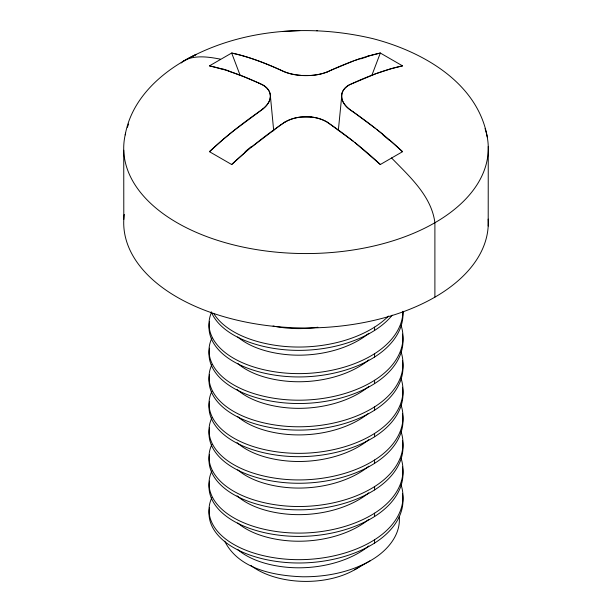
<?xml version="1.0" encoding="UTF-8"?>
<svg xmlns="http://www.w3.org/2000/svg" width="612" height="612" viewBox="0 0 612 612"><rect width="100%" height="100%" fill="white"/><g stroke="black" fill="none" stroke-linecap="round" stroke-linejoin="round"><path stroke-width="0.92" d="M488.2 226.042L488.261 146.398M262.318 84.663A31.541 18.046 -9.6 0 1 269.953 93.307L270.412 96.191L269.991 99.175A31.694 18.039 -9.8 0 1 261.898 109.686L255.548 114.207A417.499 241.044 -60 0 0 236.538 128.405L223.028 139.505L209.457 151.692L231.673 164.521A280.464 161.928 -60 0 1 243.805 153.558A331.543 191.418 -60 0 1 256.81 142.787L258.761 141.242A417.361 240.96 -60 0 1 277.772 127.036L278.345 126.623M338.321 130.501L342.009 93.292A31.694 18.207 9.8 0 1 349.926 84.464M125.2 134.9C131.848 97.438 163.373 70.089 196.299 54.399L183.003 61.407L181.16 63.013M371.867 75.299L380.327 53.037L402.543 65.867A280.503 161.951 -60 0 0 388.612 69.454A326.709 188.626 -60 0 0 379.333 72.476L375.462 73.861A417.499 241.044 -60 0 0 356.452 81.61L350.546 84.295M231.673 164.521L245.244 152.334M251.218 147.316L279.508 125.797M262.869 109.013L262.732 109.12A29.881 17.105 -9.5 0 1 261.745 109.862L232.644 131.519A326.709 188.626 -60 0 0 223.388 139.184A280.503 161.951 -60 0 0 209.457 151.684M278.942 126.194L280.22 125.299M280.533 125.078L283.647 122.92A29.437 20.104 0 0 1 285.039 122.025L285.215 121.941M280.097 125.384L280.694 124.97M280.847 124.856L284.534 122.346M256.13 81.863L255.548 81.603A417.361 240.96 60 0 0 236.538 73.853L234.595 73.157A331.543 191.418 60 0 0 221.59 68.911A280.464 161.928 60 0 0 209.457 65.859L231.673 53.037C249.734 56.908 266.977 63.793 283.716 71.489M333.073 126.21L334.236 127.028A417.499 241.044 60 0 1 353.246 141.234L357.117 144.325A326.709 188.626 60 0 1 366.397 152.013A280.503 161.951 60 0 1 380.327 164.513L402.543 151.692L389.041 139.559M354.662 569.772L370.161 560.822C385.958 551.993 400.998 535.944 399.269 516.589M370.161 560.822C349.758 572.365 325.989 576.963 302.703 576.779C274.153 575.793 238.734 569.16 224.703 541.192M183.003 61.407C239.866 28.619 309.909 23.646 372.96 38.663C422.349 51.446 477.475 82.429 487.274 136.912M328.743 71.275L331.306 70.097M330.113 70.64L327.466 71.841M330.212 70.602L333.655 69.034M331.467 70.028L353.438 60.971M375.661 73.792L350.255 84.441A29.881 17.082 9.5 0 0 349.268 84.961L349.131 85.037A32.061 18.352 9.6 0 0 350.278 109.869M354.677 60.519L360.782 58.408M376.9 73.341L391.32 68.666L402.543 65.867M187.792 58.874C198.357 55.355 209.778 57.1 220.458 59.165M366.756 56.526L380.327 53.037A280.464 161.928 -60 0 0 368.195 56.097M299.735 30.6L282.499 31.495M316.771 30.738L317.268 30.745M300.905 75.437L311.072 75.444A31.541 14.504 0 0 0 327.489 71.849M311.095 117.022L300.928 117.022A31.541 21.573 0 0 0 284.481 122.308M209.457 65.867L222.959 69.332M228.896 71.199L243.545 76.546L258.478 82.918M240.133 75.299L231.673 53.037A280.503 161.951 60 0 1 245.603 56.625A326.709 188.626 60 0 1 254.883 59.647L258.754 61.032A417.499 241.044 60 0 1 277.764 68.781L284.205 71.696M256.711 82.123L257.292 82.383M258.256 82.819L259.075 83.194M258.555 82.949L262.257 84.701M259.144 83.224L261.179 84.165M261.462 84.303L261.737 84.433A32.061 18.322 -9.6 0 1 262.808 108.99M327.795 122.561L332.752 125.95M328.185 122.805L328.04 122.714A32.061 21.894 0 0 0 285.276 121.995M328.284 122.874L353.614 141.54M341.588 96.176L342.009 99.159A31.541 18.031 9.6 0 0 349.712 109.502L353.522 112.141M350.967 110.367L352.925 111.728M353.155 111.889L354.118 112.554M353.744 112.302L356.452 114.207A417.361 240.96 60 0 1 375.462 128.405L377.405 129.951A331.543 191.418 60 0 1 390.41 140.729A280.464 161.928 60 0 1 402.543 151.684M354.639 112.929L375.829 128.711M377.053 129.675L383.104 134.579M354.838 142.504L380.327 164.521M391.542 157.942C409.336 176.355 431.521 195.917 434.895 222.737L434.895 297.157M270.412 96.191L273.709 130.846M123.739 150.238L123.8 219.433M388.475 316.067A97.27 60.359 -1.1 0 1 374.59 327.122L374.59 330.442A97.27 57.222 -3.8 0 1 280.893 349.368A97.27 52.938 -2.7 0 1 212.303 314.201A97.27 51.791 1 0 1 211.224 311.814M402.994 311.263A97.27 60.359 -1.1 0 1 374.59 353.698L374.59 357.026A97.27 57.222 -3.8 0 1 280.893 375.944A97.27 52.938 -2.7 0 1 212.303 340.777A97.27 51.791 1 0 1 209.602 321.606M401.089 325.431A97.27 60.359 -1.1 0 1 374.59 380.282L374.59 383.602A97.27 57.222 -3.8 0 1 280.893 402.528A97.27 52.938 -2.7 0 1 212.303 367.353A97.27 51.791 1 0 1 209.602 348.182M401.089 352.015A97.27 60.359 -1.1 0 1 374.59 406.858L374.59 410.178A97.27 57.222 -3.8 0 1 280.893 429.104A97.27 52.938 -2.7 0 1 212.303 393.937A97.27 51.791 1 0 1 209.602 374.766M401.089 378.591A97.27 60.359 -1.1 0 1 374.59 433.434L374.59 436.761A97.27 57.222 -3.8 0 1 280.893 455.68A97.27 52.938 -2.7 0 1 212.303 420.513A97.27 51.791 1 0 1 209.602 401.342M401.089 405.167A97.27 60.359 -1.1 0 1 374.59 460.01L374.59 463.338A97.27 57.222 -3.8 0 1 280.893 482.264A97.27 52.938 -2.7 0 1 212.303 447.089A97.27 51.791 1 0 1 209.602 427.918M401.089 431.751A97.27 60.359 -1.1 0 1 374.59 486.594L374.59 489.914A97.27 57.222 -3.8 0 1 280.893 508.84A97.27 52.938 -2.7 0 1 212.303 473.665A97.27 51.791 1 0 1 209.602 454.502M401.089 458.327A97.27 60.359 -1.1 0 1 374.59 513.17L374.59 516.497A97.27 57.222 -3.8 0 1 280.893 535.416A97.27 52.938 -2.7 0 1 212.303 500.249A97.27 51.791 1 0 1 209.602 481.078M401.089 484.903A97.27 60.359 -1.1 0 1 374.59 539.746L374.59 543.073A97.27 57.222 -3.8 0 1 280.893 561.992A97.27 52.938 -2.7 0 1 212.303 526.825A97.27 51.791 1 0 1 209.602 507.654M485.048 128.574A182.292 105.241 0 0 1 310.07 253.536A182.292 105.241 0 0 1 125.598 133.209M127.38 127.311A182.292 105.241 0 0 1 128.65 123.976M245.106 151.768A330.174 191.166 -60.1 0 1 251.096 146.742M222.898 69.003A329.753 190.707 60.1 0 1 228.842 70.854M488.177 219.104A182.292 105.241 0 0 1 301.93 327.955A182.292 105.241 0 0 1 124.282 214.414M361.225 565.381A68.812 39.726 0 0 1 250.775 565.381M374.59 327.122A97.27 57.222 -3.8 0 1 280.893 346.048A97.27 52.938 -2.7 0 1 214.07 314.01M392.246 315.195A97.27 60.359 -1.1 0 1 374.59 330.442M374.59 353.698A97.27 57.222 -3.8 0 1 280.893 372.624A97.27 52.938 -2.7 0 1 212.303 337.457A97.27 51.791 1 0 1 211.515 312.35M402.91 311.416A97.27 60.359 -1.1 0 1 374.59 357.026M374.59 380.282A97.27 57.222 -3.8 0 1 280.893 399.2A97.27 52.938 -2.7 0 1 212.303 364.033A97.27 51.791 1 0 1 211.897 338.092M402.428 334.091A97.27 60.359 -1.1 0 1 374.59 383.602M374.59 406.858A97.27 57.222 -3.8 0 1 280.893 425.784A97.27 52.938 -2.7 0 1 212.303 390.609A97.27 51.791 1 0 1 211.897 364.668M402.428 360.675A97.27 60.359 -1.1 0 1 374.59 410.178M374.59 433.434A97.27 57.222 -3.8 0 1 280.893 452.36A97.27 52.938 -2.7 0 1 212.303 417.185A97.27 51.791 1 0 1 211.897 391.244M402.428 387.251A97.27 60.359 -1.1 0 1 374.59 436.754M374.59 460.01A97.27 57.222 -3.8 0 1 280.893 478.936A97.27 52.938 -2.7 0 1 212.303 443.769A97.27 51.791 1 0 1 211.897 417.828M402.428 413.827A97.27 60.359 -1.1 0 1 374.59 463.338M374.59 486.594A97.27 57.222 -3.8 0 1 280.893 505.512A97.27 52.938 -2.7 0 1 212.303 470.345A97.27 51.791 1 0 1 211.897 444.404M402.428 440.403A97.27 60.359 -1.1 0 1 374.59 489.914M374.59 513.17A97.27 57.222 -3.8 0 1 280.893 532.096A97.27 52.938 -2.7 0 1 212.303 496.921A97.27 51.791 1 0 1 211.897 470.98M402.428 466.987A97.27 60.359 -1.1 0 1 374.59 516.49M374.59 539.746A97.27 57.222 -3.8 0 1 280.893 558.672A97.27 52.938 -2.7 0 1 212.303 523.505A97.27 51.791 1 0 1 211.897 497.564M402.428 493.563A97.27 60.359 -1.1 0 1 374.59 543.073M283.93 71.612A32.061 14.78 0 0 0 326.732 72.086L326.946 72.048A29.437 13.563 0 0 0 328.323 71.436M360.705 58.867A330.174 190.263 -59.9 0 1 366.68 56.97M383.013 135A329.753 189.888 59.9 0 1 388.934 139.987M317.888 327.236A79.721 47.063 -4.7 0 1 285.452 327.917A79.721 42.779 -3.3 0 1 273.067 326.012M368.784 333.333A79.721 50.207 -1.3 0 1 362.128 338.199A79.721 47.063 -4.7 0 1 285.452 354.493A79.721 42.779 -3.3 0 1 237.731 336.921M368.784 359.91A79.721 50.207 -1.3 0 1 362.128 364.783A79.721 47.063 -4.7 0 1 285.452 381.069A79.721 42.779 -3.3 0 1 237.731 363.505M368.784 386.493A79.721 50.207 -1.3 0 1 362.128 391.359A79.721 47.063 -4.7 0 1 285.452 407.653A79.721 42.779 -3.3 0 1 237.073 389.492M368.095 413.636A79.721 50.207 -1.3 0 1 362.128 417.935A79.721 47.063 -4.7 0 1 285.452 434.229A79.721 42.779 -3.3 0 1 237.731 416.657M368.784 439.646A79.721 50.207 -1.3 0 1 362.128 444.519A79.721 47.063 -4.7 0 1 285.452 460.805A79.721 42.779 -3.3 0 1 237.073 442.652M368.784 466.229A79.721 50.207 -1.3 0 1 362.128 471.095A79.721 47.063 -4.7 0 1 285.452 487.382A79.721 42.779 -3.3 0 1 237.731 469.817M368.784 492.805A79.721 50.207 -1.3 0 1 362.128 497.671A79.721 47.063 -4.7 0 1 285.452 513.965A79.721 42.779 -3.3 0 1 237.073 495.812M368.784 519.381A79.721 50.207 -1.3 0 1 362.128 524.247A79.721 47.063 -4.7 0 1 285.452 540.541A79.721 42.779 -3.3 0 1 237.731 522.969M368.784 545.958A79.721 50.207 -1.3 0 1 362.128 550.831A79.721 47.063 -4.7 0 1 285.452 567.117A79.721 42.779 -3.3 0 1 237.731 549.553M300.936 75.337A31.694 14.504 0.2 0 1 284.282 71.658M334.228 68.781A417.361 240.96 -60 0 1 353.246 61.032L355.19 60.328A331.543 191.418 -60 0 1 368.195 56.082M311.11 116.969A31.694 21.734 -0.3 0 1 327.902 122.484"/></g></svg>
